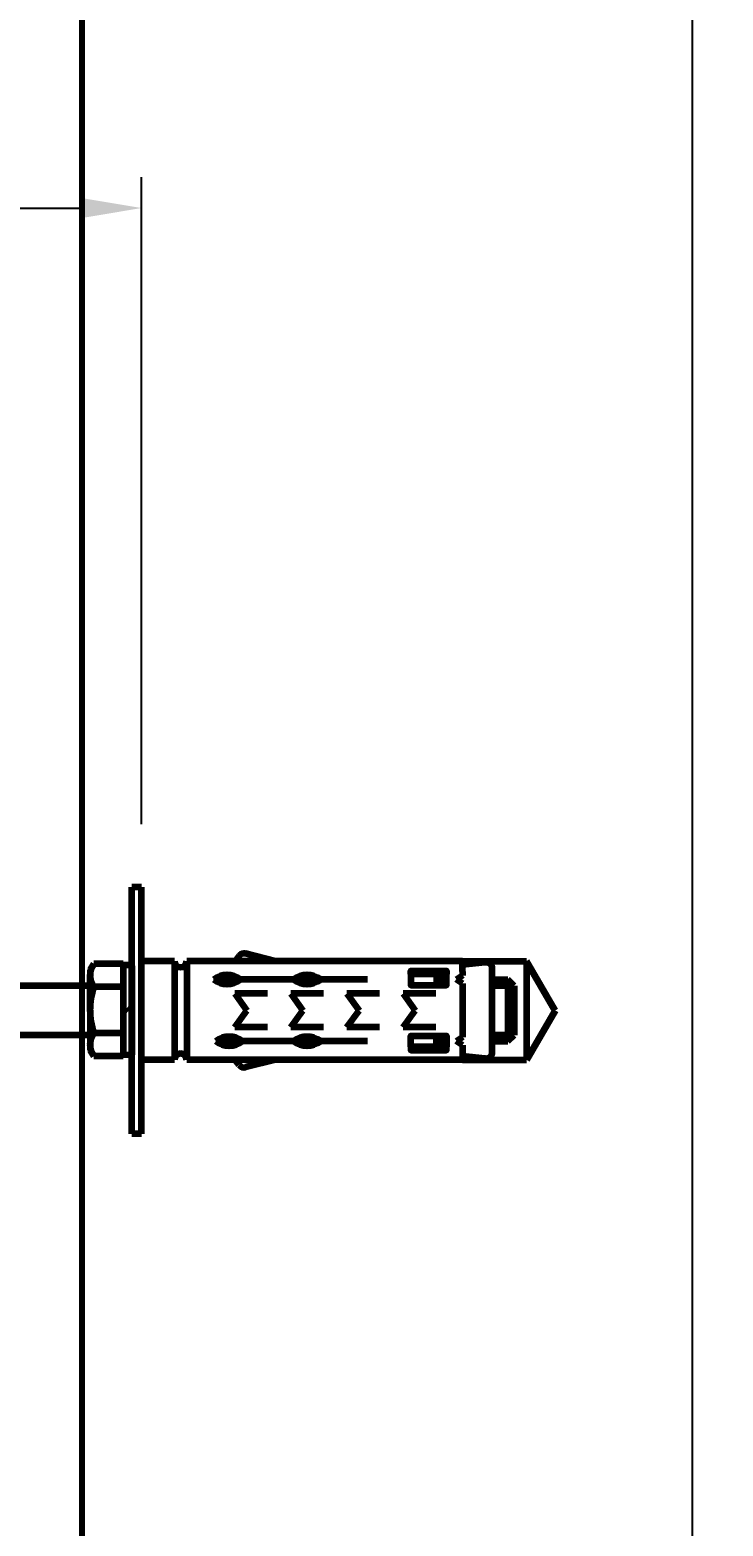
# Model space of a CAD drawing. Header units: millimetres. Extents: x -92220 to 11040, y -5929 to 27498.
# Drawn here: x 9060.7 to 9173.1, y 698.8 to 941.3 of the extents above; entities that cross this region are included whole.
import ezdxf

# ---------------------------------------------------------------- set-up
doc = ezdxf.new("R2010")
doc.units = ezdxf.units.MM
for name, color, linetype in [('16 Конструкции 1 монтаж', 7, 'Continuous'), ('21 Вода ветка 1', 7, 'Continuous'), ('23 Вода ветка 3', 7, 'Continuous'), ('24 Вода ветка 4', 7, 'Continuous'), ('40 Оборудование', 7, 'Continuous')]:
    doc.layers.add(name, color=color, linetype=linetype)
doc.styles.get("Standard").update_dxf_attribs({"font": 'arial.ttf'})
doc.dimstyles.new('ISO-25', dxfattribs={"dimtxt": 2.5, "dimasz": 2.5, "dimexe": 1.25, "dimexo": 0.625, "dimtad": 1, "dimtxsty": 'Standard', "dimcen": 2.5, "dimadec": 0, "dimazin": 0, "dimtfac": 1, "dimtmove": 0, "dimatfit": 3, "dimfxl": 1, "dimarcsym": 0})

# ---------------------------------------------------------------- blocks, each defined once
blk = doc.blocks.new('*D254')
at = {"layer": '23 Вода ветка 3', "color": 0, "lineweight": -2}
for p, q in [((8653.83, 832.86), (8653.83, 917.47)), ((9078.83, 856.56), (9078.83, 917.47)), ((8663.83, 912.47), (9068.83, 912.47))]:
    blk.add_line(p, q, dxfattribs=at)
at = {"layer": '23 Вода ветка 3', "color": 0}
for points in [[(8663.83, 914.14), (8663.83, 910.8), (8653.83, 912.47)], [(9068.83, 910.8), (9068.83, 914.14), (9078.83, 912.47)]]:
    blk.add_solid(points, dxfattribs=at)
at = {"layer": 'Defpoints', "color": 0}
for p in [(9078.83, 912.47), (9078.83, 856.56), (8653.83, 832.86)]:
    blk.add_point(p, dxfattribs=at)
at = {"layer": '23 Вода ветка 3', "color": 0, "insert": (8866.33, 928.85), "char_height": 12.5, "attachment_point": 5}
blk.add_mtext('425', dxfattribs=at)
blk = doc.blocks.new('*D258')
at = {"layer": '24 Вода ветка 4', "color": 0, "lineweight": -2}
for p, q in [((8653.83, 832.86), (8653.83, 917.47)), ((9078.83, 856.56), (9078.83, 917.47)), ((8663.83, 912.47), (9068.83, 912.47))]:
    blk.add_line(p, q, dxfattribs=at)
at = {"layer": '24 Вода ветка 4', "color": 0}
for points in [[(8663.83, 914.14), (8663.83, 910.8), (8653.83, 912.47)], [(9068.83, 910.8), (9068.83, 914.14), (9078.83, 912.47)]]:
    blk.add_solid(points, dxfattribs=at)
at = {"layer": 'Defpoints', "color": 0}
for p in [(9078.83, 912.47), (9078.83, 856.56), (8653.83, 832.86)]:
    blk.add_point(p, dxfattribs=at)
at = {"layer": '24 Вода ветка 4', "color": 0, "insert": (8866.33, 928.85), "char_height": 12.5, "attachment_point": 5}
blk.add_mtext('425', dxfattribs=at)
blk = doc.blocks.new('*D324')
at = {"layer": '40 Оборудование', "color": 0, "lineweight": -2}
for p, q in [((8653.83, 812.59), (8653.83, 917.47)), ((9078.83, 812.59), (9078.83, 917.47)), ((8663.83, 912.47), (9068.83, 912.47))]:
    blk.add_line(p, q, dxfattribs=at)
at = {"layer": '40 Оборудование', "color": 0}
for points in [[(8663.83, 914.14), (8663.83, 910.8), (8653.83, 912.47)], [(9068.83, 910.8), (9068.83, 914.14), (9078.83, 912.47)]]:
    blk.add_solid(points, dxfattribs=at)
at = {"layer": 'Defpoints', "color": 0}
for p in [(9078.83, 912.47), (8653.83, 812.59), (9078.83, 812.59)]:
    blk.add_point(p, dxfattribs=at)
at = {"layer": '40 Оборудование', "color": 0, "insert": (8866.33, 928.85), "char_height": 12.5, "attachment_point": 5}
blk.add_mtext('425', dxfattribs=at)
blk = doc.blocks.new('*D396')
at = {"layer": '40 Оборудование', "color": 0, "lineweight": -2}
for p, q in [((8958.83, 1250), (9173.06, 1250)), ((9168.06, 1240), (9168.06, 10)), ((8958.83, 0), (9173.06, 0))]:
    blk.add_line(p, q, dxfattribs=at)
at = {"layer": '40 Оборудование', "color": 0}
for points in [[(9169.72, 1240), (9166.39, 1240), (9168.06, 1250)], [(9166.39, 10), (9169.72, 10), (9168.06, 0)]]:
    blk.add_solid(points, dxfattribs=at)
at = {"layer": 'Defpoints', "color": 0}
for p in [(8958.83, 1250), (8958.83, 0), (9168.06, 0)]:
    blk.add_point(p, dxfattribs=at)
at = {"layer": '40 Оборудование', "color": 0, "insert": (9151.59, 625), "char_height": 12.5, "attachment_point": 5, "rotation": 90}
blk.add_mtext('1250*', dxfattribs=at)

msp = doc.modelspace()

# ---------------------------------------------------------------- linework, layer by layer
at = {"layer": '16 Конструкции 1 монтаж', "lineweight": 100}
for p, q in [((9078.83, 802.42), (9077.23, 802.42)), ((9077.23, 762.42), (9077.23, 802.42)), ((9078.83, 762.42), (9078.83, 802.42)), ((9094.63, 791.26), (9094, 790.42)), ((9100.46, 790.42), (9095.68, 791.63)), ((9071.11, 789.99), (9070.53, 788.98)), ((9070.53, 788.98), (9070.53, 788.11)), ((9075.83, 789.99), (9071.11, 789.99)), ((9075.83, 789.99), (9075.83, 774.98)), ((9077.08, 789.77), (9075.83, 789.75)), ((9077.08, 789.77), (9077.23, 789.63)), ((9077.23, 789.63), (9077.23, 775.21)), ((9084.16, 790.42), (9078.83, 790.42)), ((9084.16, 790.42), (9084.16, 774.42)), ((9130.83, 790.42), (9086.16, 790.42)), ((9086.16, 790.42), (9086.16, 774.42)), ((9126.6, 788.31), (9126.6, 786.53)), ((9127.24, 788.31), (9127.24, 786.53)), ((9130.83, 788.74), (9130.83, 790.42)), ((9130.83, 790.42), (9141.21, 790.42)), ((9130.83, 788.74), (9130.83, 788.06)), ((9145.83, 782.42), (9141.21, 790.42)), ((9141.21, 790.42), (9141.21, 774.42)), ((9070.53, 786.42), (8987.51, 786.42)), ((9070.53, 782.48), (9070.53, 788.11)), ((9075.83, 786.24), (9071.11, 786.24)), ((9115.46, 787.42), (9090.51, 787.42)), ((9130.83, 788.06), (9129.88, 787.42)), ((9130.83, 786.78), (9129.88, 787.42)), ((9130.83, 786.78), (9130.83, 778.06)), ((9135.67, 787.42), (9138.19, 787.42)), ((9139.19, 786.42), (9135.67, 786.42)), ((9139.19, 786.42), (9138.19, 787.42)), ((9138.19, 787.42), (9138.19, 777.42)), ((9139.19, 786.42), (9139.19, 778.42)), ((9099.22, 785.14), (9093.92, 785.14)), ((9093.92, 785.14), (9095.9, 782.42)), ((9108.32, 785.14), (9103.02, 785.14)), ((9103.02, 785.14), (9104.99, 782.42)), ((9117.41, 785.14), (9112.11, 785.14)), ((9112.11, 785.14), (9114.09, 782.42)), ((9126.51, 785.14), (9121.21, 785.14)), ((9121.21, 785.14), (9123.18, 782.42)), ((9070.53, 782.48), (9070.53, 776.85)), ((9093.92, 779.7), (9095.9, 782.42)), ((9103.02, 779.7), (9104.99, 782.42)), ((9112.11, 779.7), (9114.09, 782.42)), ((9121.21, 779.7), (9123.18, 782.42)), ((9145.83, 782.42), (9141.21, 774.42)), ((9075.83, 778.73), (9071.11, 778.73)), ((9099.22, 779.7), (9093.92, 779.7)), ((9108.32, 779.7), (9103.02, 779.7)), ((9117.41, 779.7), (9112.11, 779.7)), ((9126.51, 779.7), (9121.21, 779.7)), ((9070.53, 778.42), (8987.51, 778.42)), ((9070.53, 776.85), (9070.53, 775.98)), ((9115.46, 777.42), (9090.85, 777.42)), ((9126.6, 776.53), (9126.6, 778.31)), ((9127.24, 776.53), (9127.24, 778.31)), ((9130.83, 778.06), (9129.88, 777.42)), ((9130.83, 776.78), (9129.88, 777.42)), ((9130.83, 776.78), (9130.83, 774.42)), ((9139.19, 778.42), (9135.67, 778.42)), ((9135.67, 777.42), (9138.19, 777.42)), ((9138.19, 777.42), (9139.19, 778.42)), ((9070.53, 775.98), (9071.11, 774.98)), ((9075.83, 774.98), (9071.11, 774.98)), ((9077.23, 775.21), (9075.83, 775.19)), ((9084.16, 774.42), (9078.83, 774.42)), ((9130.83, 774.42), (9086.16, 774.42)), ((9094.63, 773.58), (9094, 774.42)), ((9100.46, 774.42), (9095.68, 773.21)), ((9130.83, 774.42), (9141.21, 774.42)), ((9078.83, 762.42), (9077.23, 762.42))]:
    msp.add_line(p, q, dxfattribs=at)
at = {"layer": '16 Конструкции 1 монтаж'}
for p, q in [((9077.08, 783.34), (9075.83, 781.76)), ((9077.08, 783.34), (9077.23, 783.2)), ((9075.98, 781.62), (9075.83, 781.76)), ((9077.23, 783.2), (9075.98, 781.62))]:
    msp.add_line(p, q, dxfattribs=at)
at = {"layer": '16 Конструкции 1 монтаж', "lineweight": 100, "flags": 128}
for points in [[(9128.22, 788.31), (9122.44, 788.31), (9122.44, 788.85), (9128.22, 788.85)], [(9128.22, 788.31), (9122.44, 788.31), (9122.44, 786.53), (9128.22, 786.53)], [(9128.22, 776.53), (9122.44, 776.53), (9122.44, 778.31), (9128.22, 778.31)], [(9128.22, 776.53), (9122.44, 776.53), (9122.44, 775.99), (9128.22, 775.99)]]:
    msp.add_lwpolyline(points, close=True, dxfattribs=at)
msp.add_lwpolyline([(9130.83, 775.07), (9134.47, 774.67, 0.476153), (9135.67, 775.65), (9135.67, 789.19, 0.476153), (9134.47, 790.17), (9130.83, 789.78)], format="xyb", dxfattribs=at)
at = {"layer": '16 Конструкции 1 монтаж', "lineweight": 100}
for centre, radius, start, end in [((9095.43, 790.66), 1, 75.7994, 142.9532), ((9085.16, 790.42), 1, 180, 0), ((9092.69, 784.62), 3.54, 52.1768, 127.8232), ((9105.63, 784.62), 3.54, 52.1768, 127.8232), ((9092.69, 790.22), 3.54, 232.1768, 307.8232), ((9105.63, 790.22), 3.54, 232.1768, 307.8232), ((9093.03, 774.62), 3.54, 52.1768, 127.8232), ((9093.03, 780.22), 3.54, 232.1768, 307.8232), ((9105.63, 774.62), 3.54, 52.1768, 127.8232), ((9105.63, 780.22), 3.54, 232.1768, 307.8232), ((9085.16, 774.42), 1, 0, 180), ((9095.43, 774.18), 1, 217.0468, 284.2006)]:
    msp.add_arc(centre, radius, start, end, dxfattribs=at)
for points, knots in [([(9070.53, 788.11), (9070.53, 788.27), (9070.54, 788.43), (9070.6, 788.75), (9070.64, 788.91), (9070.79, 789.37), (9070.93, 789.68), (9071.11, 789.99)], [0, 0, 0, 0, 0.25, 0.25, 0.5, 0.5, 1, 1, 1, 1]), ([(9071.11, 786.24), (9070.93, 786.54), (9070.79, 786.85), (9070.58, 787.48), (9070.53, 787.79), (9070.53, 788.11)], [0, 0, 0, 0, 0.5, 0.5, 1, 1, 1, 1]), ([(9070.53, 782.48), (9070.53, 783.12), (9070.59, 783.76), (9070.79, 785.01), (9070.93, 785.63), (9071.11, 786.24)], [0, 0, 0, 0, 0.5, 0.5, 1, 1, 1, 1]), ([(9071.11, 778.73), (9070.93, 779.34), (9070.79, 779.97), (9070.58, 781.22), (9070.53, 781.85), (9070.53, 782.48)], [0, 0, 0, 0, 0.5, 0.5, 1, 1, 1, 1]), ([(9070.53, 776.85), (9070.53, 777.01), (9070.54, 777.17), (9070.6, 777.49), (9070.64, 777.65), (9070.79, 778.12), (9070.93, 778.42), (9071.11, 778.73)], [0, 0, 0, 0, 0.25, 0.25, 0.5, 0.5, 1, 1, 1, 1]), ([(9071.11, 774.98), (9070.93, 775.28), (9070.79, 775.59), (9070.58, 776.22), (9070.53, 776.53), (9070.53, 776.85)], [0, 0, 0, 0, 0.5, 0.5, 1, 1, 1, 1])]:
    msp.add_open_spline(points, degree=3, knots=knots, dxfattribs=at)
at = {"layer": '21 Вода ветка 1', "color": 1, "lineweight": 80}
msp.add_line((9069.21, 453.33), (9069.21, 1002.79), dxfattribs=at)
at = {"layer": '23 Вода ветка 3', "color": 1, "lineweight": 80}
msp.add_line((9069.21, 453.33), (9069.21, 1002.79), dxfattribs=at)

# ---------------------------------------------------------------- dimensions: what is measured, and where the dimension line sits
at = {"layer": '23 Вода ветка 3'}
dim = msp.add_linear_dim(base=(9078.83, 912.47), p1=(8653.83, 832.86), p2=(9078.83, 856.56), dimstyle='ISO-25', override={"dimtxt": 12.5, "dimasz": 10, "dimexe": 5, "dimexo": 0, "dimgap": 10, "dimdec": 0}, dxfattribs=at)
dim.commit()
dim.dimension.update_dxf_attribs({"geometry": '*D254', "text_midpoint": (8866.33, 928.85)})
at = {"layer": '24 Вода ветка 4'}
dim = msp.add_linear_dim(base=(9078.83, 912.47), p1=(8653.83, 832.86), p2=(9078.83, 856.56), dimstyle='ISO-25', override={"dimtxt": 12.5, "dimasz": 10, "dimexe": 5, "dimexo": 0, "dimgap": 10, "dimdec": 0}, dxfattribs=at)
dim.commit()
dim.dimension.update_dxf_attribs({"geometry": '*D258', "text_midpoint": (8866.33, 928.85)})
at = {"layer": '40 Оборудование'}
dim = msp.add_linear_dim(base=(9168.06, 0), p1=(8958.83, 1250), p2=(8958.83, 0), angle=90, dimstyle='ISO-25', override={"dimtxt": 12.5, "dimasz": 10, "dimexe": 5, "dimexo": 0, "dimgap": 10, "dimdec": 0, "dimpost": '*'}, dxfattribs=at)
dim.commit()
dim.dimension.update_dxf_attribs({"geometry": '*D396', "text_midpoint": (9151.59, 625)})
dim = msp.add_linear_dim(base=(9078.83, 912.47), p1=(8653.83, 812.59), p2=(9078.83, 812.59), dimstyle='ISO-25', override={"dimtxt": 12.5, "dimasz": 10, "dimexe": 5, "dimexo": 0, "dimgap": 10, "dimdec": 0}, dxfattribs=at)
dim.commit()
dim.dimension.update_dxf_attribs({"geometry": '*D324', "text_midpoint": (8866.33, 928.85)})

doc.saveas('drawing.dxf')
